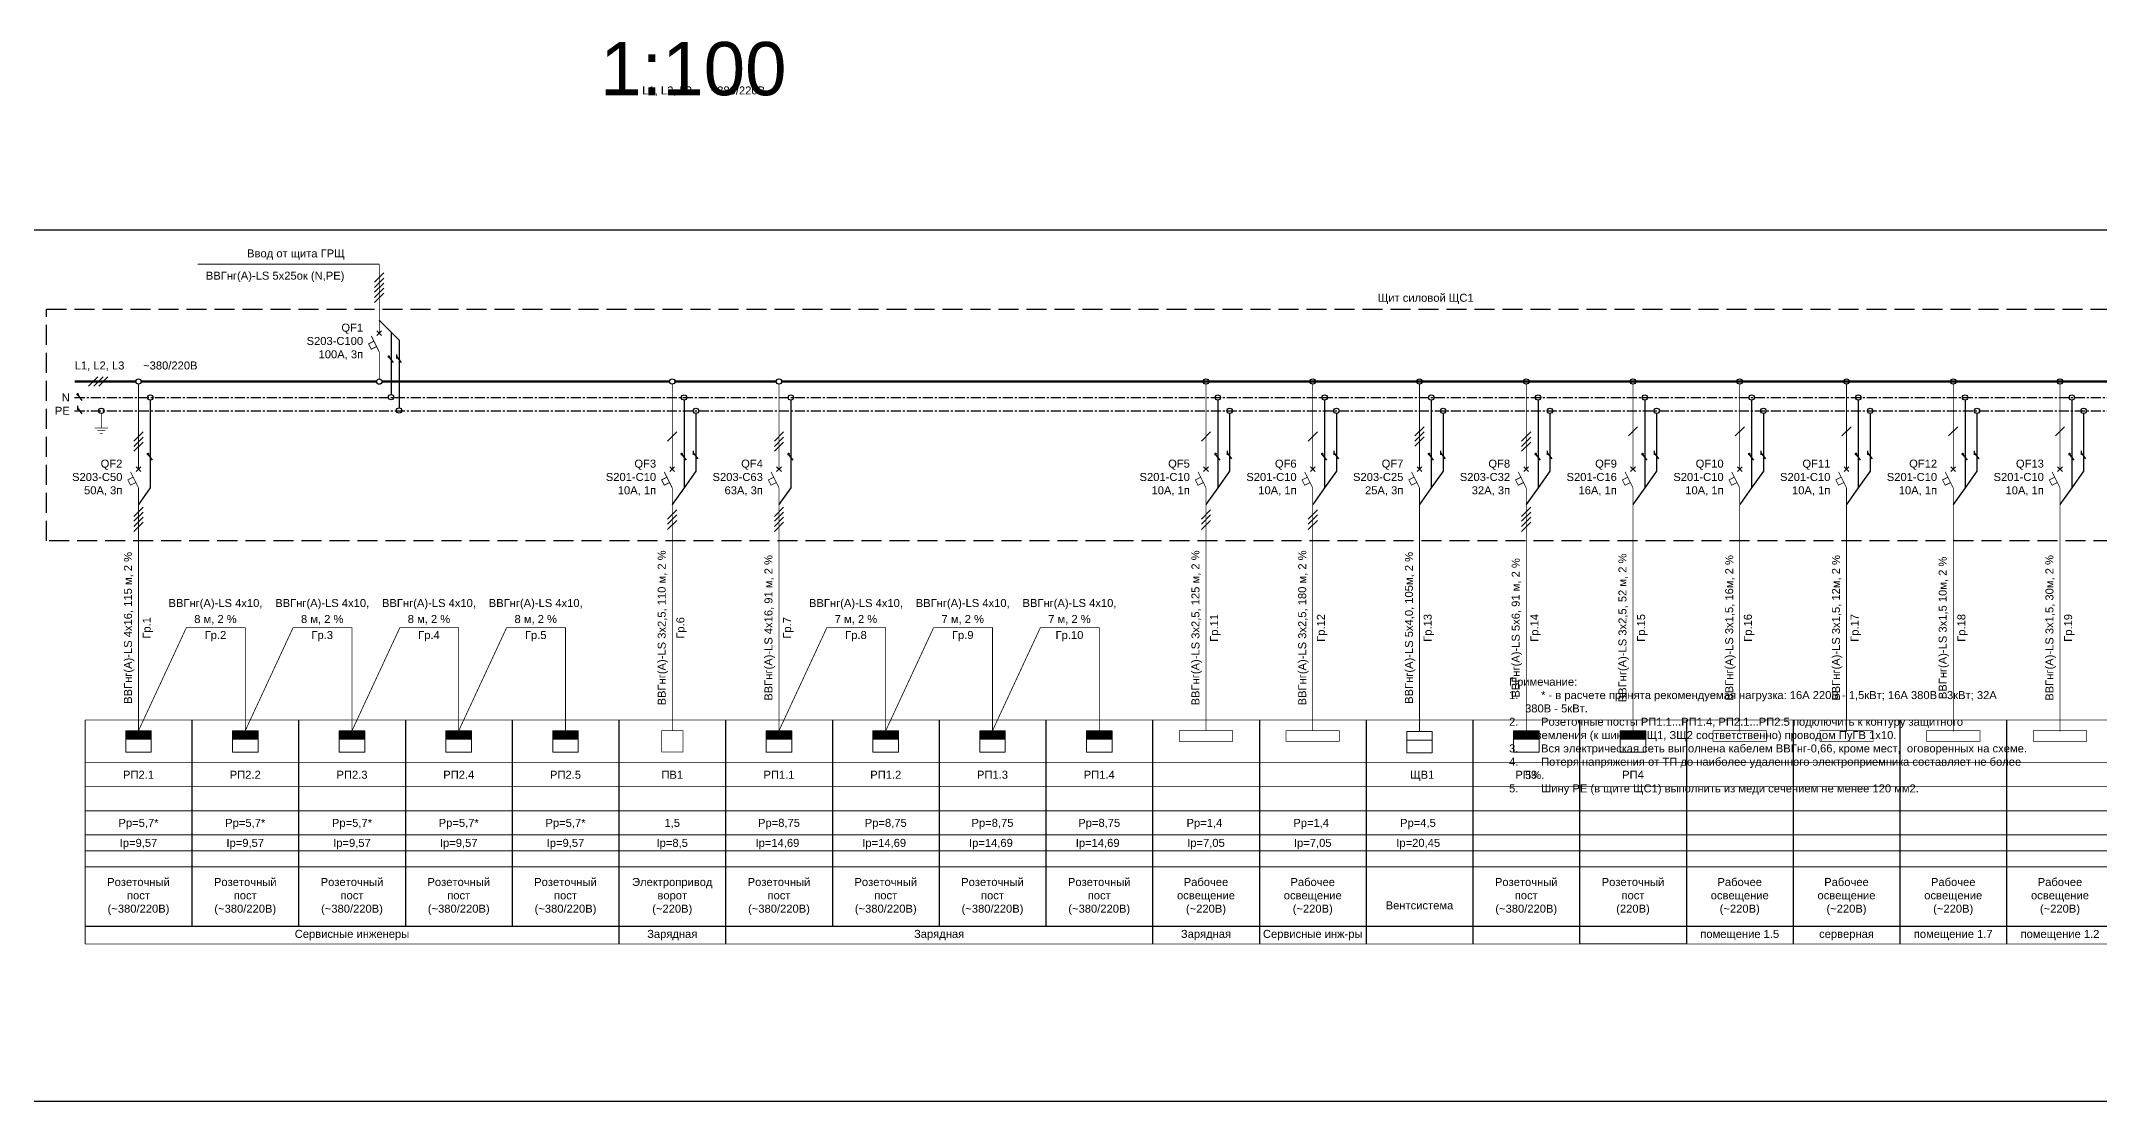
# Model space of a CAD drawing. Header units: millimetres. Extents: x -7047 to 653546, y -441812 to -147059.
# Drawn here: x 498958 to 576152, y -266499 to -226713 of the extents above; entities that cross this region are included whole.
import ezdxf
from ezdxf.enums import TextEntityAlignment as Align

# ---------------------------------------------------------------- set-up
doc = ezdxf.new("R2010")
doc.units = ezdxf.units.MM
for name, pattern in [('CENTER', [2, 1.25, -0.25, 0.25, -0.25]), ('CENTERX2', [4, 2.5, -0.5, 0.5, -0.5]), ('GOST2.303 4', [7, 5, -2, 0])]:
    doc.linetypes.add(name, pattern=pattern)
doc.layers.add('$Оbорудование', color=173, linetype='Continuous', lineweight=20)
doc.layers.add('ЭОМ_схема_т', color=7, linetype='Continuous', lineweight=25)
for name, color, linetype in [('$ФОРМАТКА', 7, 'Continuous'), ('4Kabel', 7, 'Continuous'), ('4Obor', 2, 'Continuous'), ('4Text', 5, 'Continuous'), ('4Vspomog', 7, 'Continuous')]:
    doc.layers.add(name, color=color, linetype=linetype)
doc.styles.add('Arial-0', font='arial.ttf')
doc.styles.add('ESKD', font='arial.ttf', dxfattribs={"width": 0.8, "height": 3})
doc.styles.add('ESKD_U', font='arial.ttf', dxfattribs={"width": 0.8, "height": 2.5})
doc.styles.add('Аннот2.5', font='arial.ttf', dxfattribs={"height": 2.5})

# ---------------------------------------------------------------- blocks, each defined once
blk = doc.blocks.new('стрелка')
at = {"layer": '4Kabel', "linetype": 'Continuous', "const_width": 0.4}
blk.add_lwpolyline([(0, -4.44), (0, 0)], dxfattribs=at)
blk = doc.blocks.new('234234234')
at = {"layer": '$Оbорудование'}
h = blk.add_hatch(color=256, dxfattribs=at)
h.dxf.hatch_style = 1
h.paths.add_polyline_path([(150, 125), (30, 25), (150, 25)], flags=17)
h.paths.add_polyline_path([(150, 125), (-150, 125), (-30, 25), (30, 25)])
h.paths.add_polyline_path([(-150, 125), (-150, 25), (-30, 25)])
blk.add_lwpolyline([(-150, -125), (150, -125), (150, 125), (-150, 125)], close=True, dxfattribs=at)
blk.add_lwpolyline([(-150, 125), (-150, 25), (150, 25)], dxfattribs=at)

msp = doc.modelspace()

# ---------------------------------------------------------------- linework, layer by layer
at = {"layer": '$Оbорудование', "color": 0, "linetype": 'ByBlock'}
for p, q in [((564651.5, -260577.6), (564651.5, -258807.8)), ((556645.7, -260577.6), (560648.7, -260577.6))]:
    msp.add_line(p, q, dxfattribs=at)
at = {"layer": '$Оbорудование'}
msp.add_lwpolyline([(550161.5, -253410), (551121.5, -253410), (551121.5, -252610), (550161.5, -252610)], close=True, dxfattribs=at)
msp.add_lwpolyline([(550161.5, -252610), (550161.5, -252930), (551121.5, -252930)], dxfattribs=at)
at = {"layer": '$ФОРМАТКА', "linetype": 'Continuous', "const_width": 50}
msp.add_lwpolyline([(488072.8, -266473.8), (617653.6, -266473.8), (617653.6, -233794), (488072.8, -233794)], close=True, dxfattribs=at)
at = {"color": 7}
for points in [[(511462.7, -235751.6), (511808, -235406.3)], [(511462.7, -235948.6), (511808, -235603.4)], [(511462.7, -236131.8), (511808, -235786.5)], [(511462.7, -236328.8), (511808, -235983.5)], [(511462.7, -236511.9), (511808, -236166.6)], [(511547, -237755.9), (511723.7, -237579.1)], [(511723.7, -237755.9), (511547, -237579.1)], [(512380.3, -237922.6), (511635.4, -237177.6)], [(501083.3, -239305), (500738, -239650.3)], [(501280.3, -239305), (500935, -239650.3)], [(501463.4, -239305), (501118.1, -239650.3)], [(502435, -241715.9), (502780.3, -241370.6)], [(502435, -241913), (502780.3, -241567.7)], [(522449.1, -241715.9), (522794.4, -241370.6)], [(526451.9, -241715.9), (526797.2, -241370.6)], [(526451.9, -241913), (526797.2, -241567.7)], [(542463.2, -241715.9), (542808.5, -241370.6)], [(546466, -241715.9), (546811.3, -241370.6)], [(550468.8, -241518.9), (550814.1, -241173.6)], [(550468.8, -241715.9), (550814.1, -241370.6)], [(550468.8, -241715.9), (550814.1, -241370.6)], [(550468.8, -241899.1), (550814.1, -241553.8)], [(554471.6, -241715.9), (554816.9, -241370.6)], [(554471.6, -241913), (554816.9, -241567.7)], [(558474.4, -241518.9), (558819.7, -241173.6)], [(562477.3, -241518.9), (562822.5, -241173.6)], [(566480.1, -241518.9), (566825.4, -241173.6)], [(570482.9, -241518.9), (570828.2, -241173.6)], [(574485.7, -241518.9), (574831, -241173.6)], [(502435, -242096.1), (502780.3, -241750.8)], [(526451.9, -242096.1), (526797.2, -241750.8)], [(554471.6, -242096.1), (554816.9, -241750.8)], [(502519.3, -242857.6), (502696.1, -242680.8)], [(502696.1, -242857.6), (502519.3, -242680.8)], [(522533.4, -242857.6), (522710.1, -242680.8)], [(522710.1, -242857.6), (522533.4, -242680.8)], [(526536.2, -242857.6), (526713, -242680.8)], [(526713, -242857.6), (526536.2, -242680.8)], [(542547.4, -242857.6), (542724.2, -242680.8)], [(542724.2, -242857.6), (542547.4, -242680.8)], [(546550.3, -242857.6), (546727, -242680.8)], [(546727, -242857.6), (546550.3, -242680.8)], [(550553.1, -242857.6), (550729.8, -242680.8)], [(550729.8, -242857.6), (550553.1, -242680.8)], [(554555.9, -242857.6), (554732.7, -242680.8)], [(554732.7, -242857.6), (554555.9, -242680.8)], [(558558.7, -242857.6), (558735.5, -242680.8)], [(558735.5, -242857.6), (558558.7, -242680.8)], [(562561.5, -242857.6), (562738.3, -242680.8)], [(562738.3, -242857.6), (562561.5, -242680.8)], [(566564.3, -242857.6), (566741.1, -242680.8)], [(566741.1, -242857.6), (566564.3, -242680.8)], [(570567.1, -242857.6), (570743.9, -242680.8)], [(570743.9, -242857.6), (570567.1, -242680.8)], [(574570, -242857.6), (574746.7, -242680.8)], [(574746.7, -242857.6), (574570, -242680.8)], [(502435, -244538.4), (502780.3, -244193.1)], [(502435, -244721.6), (502780.3, -244376.3)], [(502435, -244918.6), (502780.3, -244573.3)], [(522449.1, -244642.1), (522794.4, -244296.8)], [(522449.1, -244825.2), (522794.4, -244479.9)], [(522449.1, -245032.5), (522794.4, -244687.3)], [(526451.9, -244538.4), (526797.2, -244193.1)], [(526451.9, -244721.6), (526797.2, -244376.3)], [(526451.9, -244918.6), (526797.2, -244573.3)], [(542463.2, -244642.1), (542808.5, -244296.8)], [(542463.2, -244825.2), (542808.5, -244479.9)], [(542463.2, -245032.5), (542808.5, -244687.3)], [(546466, -244642.1), (546811.3, -244296.8)], [(546466, -244825.2), (546811.3, -244479.9)], [(546466, -245032.5), (546811.3, -244687.3)], [(554471.6, -244538.4), (554816.9, -244193.1)], [(554471.6, -244721.6), (554816.9, -244376.3)], [(554471.6, -244918.6), (554816.9, -244573.3)], [(502435, -245101.7), (502780.3, -244756.4)], [(526451.9, -245101.7), (526797.2, -244756.4)], [(554471.6, -245101.7), (554816.9, -244756.4)], [(504609.1, -252177.6), (504609.1, -259910.8)], [(508611.9, -252177.6), (508611.9, -259910.8)], [(512614.7, -252177.6), (512614.7, -259910.8)], [(516617.5, -252177.6), (516617.5, -259910.8)], [(520620.3, -252177.6), (520620.3, -260577.6)], [(524623.2, -252177.6), (524623.2, -260577.6)], [(528626, -252177.6), (528626, -259910.8)], [(532628.8, -252177.6), (532628.8, -259910.8)], [(536631.6, -252177.6), (536631.6, -259910.8)], [(540634.4, -252177.6), (540634.4, -260577.6)], [(544637.2, -252177.6), (544637.2, -260577.6)], [(548640.1, -252177.6), (548640.1, -260577.6)], [(552642.9, -252177.6), (552642.9, -260577.6)], [(552642.9, -252177.6), (552642.9, -260577.6)], [(556645.7, -252177.6), (556645.7, -260577.6)], [(560648.5, -252177.6), (560648.5, -260577.6)], [(564651.3, -252177.6), (564651.3, -260577.6)], [(564651.3, -252177.6), (564651.3, -260577.6)], [(564651.5, -252177.6), (564651.5, -260577.6)], [(564651.5, -252177.6), (564651.5, -260577.6)], [(568654.1, -252177.6), (568654.1, -260577.6)], [(568654.1, -252177.6), (568654.1, -260577.6)], [(572656.9, -252177.6), (572656.9, -260577.6)], [(572656.9, -252177.6), (572656.9, -260577.6)], [(500606.3, -259910.8), (524623.2, -259910.8)], [(524623.2, -259910.8), (616687.9, -259910.8)]]:
    msp.add_lwpolyline(points, dxfattribs=at)
for points, const_width in [([(502508.2, -239477.6), (500211.4, -239477.6)], 80), ([(511535.4, -239478.7), (502708.1, -239478.7)], 80), ([(511981.8, -239478.7), (511735.3, -239478.7)], 80), ([(522521.8, -239478.7), (511981.8, -239478.7)], 80), ([(522721.8, -239477.6), (526456.4, -239477.6), (526524.6, -239477.6)], 80), ([(526724.6, -239477.6), (617613.4, -239477.6)], 80), ([(542735.8, -239477.6), (546538.6, -239477.6)], 80), ([(546738.6, -239477.6), (552143.4, -239477.6)], 80), ([(500606.3, -252177.6), (524623.2, -252177.6)], 30), ([(500606.3, -252177.6), (500606.3, -260577.6)], 30), ([(524623.2, -252177.6), (616687.9, -252177.6)], 30), ([(500606.3, -253777.6), (524623.2, -253777.6)], 30), ([(524623.2, -253777.6), (616687.9, -253777.6)], 30), ([(500606.3, -254679.9), (524623.2, -254679.9)], 30), ([(500606.3, -254679.9), (524623.2, -254679.9)], 30), ([(524623.2, -254679.9), (548640.1, -254679.9)], 30), ([(524623.2, -254679.9), (616687.9, -254679.9)], 30), ([(500606.3, -255582.1), (524623.2, -255582.1)], 30), ([(524623.2, -255582.1), (616687.9, -255582.1)], 30), ([(500606.3, -256484.4), (524623.2, -256484.4)], 30), ([(524623.2, -256484.4), (616687.9, -256484.4)], 30), ([(500606.3, -257084.4), (524623.2, -257084.4)], 30), ([(500606.3, -257684.4), (524623.2, -257684.4)], 30), ([(524623.2, -257084.4), (616687.9, -257084.4)], 30), ([(524623.2, -257684.4), (616687.9, -257684.4)], 30), ([(500606.3, -260577.6), (616687.9, -260577.6)], 30)]:
    msp.add_lwpolyline(points, dxfattribs=dict(at, const_width=const_width))
for points, const_width in [([(522221.8, -253377.6), (523021.8, -253377.6), (523021.8, -252577.6), (522221.8, -252577.6)], 30), ([(541635.8, -252977.6), (543635.8, -252977.6), (543635.8, -252577.6), (541635.8, -252577.6)], 20), ([(545638.6, -252977.6), (547638.6, -252977.6), (547638.6, -252577.6), (545638.6, -252577.6)], 20), ([(561649.9, -252977.6), (563649.9, -252977.6), (563649.9, -252577.6), (561649.9, -252577.6)], 20), ([(561649.9, -252977.6), (563649.9, -252977.6), (563649.9, -252577.6), (561649.9, -252577.6)], 20), ([(565652.7, -252977.6), (567652.7, -252977.6), (567652.7, -252577.6), (565652.7, -252577.6)], 20), ([(569655.5, -252977.6), (571655.5, -252977.6), (571655.5, -252577.6), (569655.5, -252577.6)], 20), ([(573658.3, -252977.6), (575658.3, -252977.6), (575658.3, -252577.6), (573658.3, -252577.6)], 20)]:
    msp.add_lwpolyline(points, close=True, dxfattribs=dict(at, const_width=const_width))
at = {"layer": '4Kabel', "color": 7}
for p, q in [((512080.3, -237622.6), (512080.3, -239967.5)), ((512380.3, -237922.6), (512380.3, -240467.5)), ((512165.9, -238771.5), (511994.7, -238547)), ((512465.9, -238771.5), (512294.7, -238547)), ((500499.8, -240189.8), (500328.7, -239965.3)), ((500328.7, -240540.3), (500328.7, -240390.3)), ((500499.8, -240689.8), (500328.7, -240465.3)), ((503051.2, -240177.6), (503051.2, -243469.2)), ((523065.3, -240177.6), (523065.3, -243469.2)), ((523508.8, -240677.6), (523508.8, -242847.5)), ((527068.1, -240177.6), (527068.1, -243469.2)), ((543079.3, -240177.6), (543079.3, -243469.2)), ((543522.9, -240677.6), (543522.9, -242847.5)), ((547082.2, -240177.6), (547082.2, -243469.2)), ((547525.7, -240677.6), (547525.7, -242847.5)), ((551085, -240177.6), (551085, -243469.2)), ((551528.5, -240677.6), (551528.5, -242847.5)), ((555087.8, -240177.6), (555087.8, -243469.2)), ((555531.3, -240677.6), (555531.3, -242847.5)), ((559090.6, -240177.6), (559090.6, -243469.2)), ((559534.1, -240677.6), (559534.1, -242847.5)), ((563093.4, -240177.6), (563093.4, -243469.2)), ((563536.9, -240677.6), (563536.9, -242847.5)), ((567096.2, -240177.6), (567096.2, -243469.2)), ((567539.7, -240677.6), (567539.7, -242847.5)), ((571099, -240177.6), (571099, -243469.2)), ((571542.6, -240677.6), (571542.6, -242847.5)), ((575101.9, -240177.6), (575101.9, -243469.2)), ((575545.4, -240677.6), (575545.4, -242847.5)), ((503136.8, -242424.8), (502965.6, -242200.4)), ((523150.8, -242424.8), (522979.7, -242200.4)), ((523594.3, -242379.5), (523423.2, -242155.1)), ((527153.7, -242424.8), (526982.5, -242200.4)), ((543164.9, -242424.8), (542993.8, -242200.4)), ((543608.4, -242379.5), (543437.3, -242155.1)), ((547167.7, -242424.8), (546996.6, -242200.4)), ((547611.2, -242379.5), (547440.1, -242155.1)), ((551170.5, -242424.8), (550999.4, -242200.4)), ((551614.1, -242379.5), (551442.9, -242155.1)), ((555173.4, -242424.8), (555002.2, -242200.4)), ((555616.9, -242379.5), (555445.7, -242155.1)), ((559176.2, -242424.8), (559005, -242200.4)), ((559619.7, -242379.5), (559448.5, -242155.1)), ((563179, -242424.8), (563007.8, -242200.4)), ((563622.5, -242379.5), (563451.4, -242155.1)), ((567181.8, -242424.8), (567010.7, -242200.4)), ((567625.3, -242379.5), (567454.2, -242155.1)), ((571184.6, -242424.8), (571013.5, -242200.4)), ((571628.1, -242379.5), (571457, -242155.1)), ((575187.4, -242424.8), (575016.3, -242200.4)), ((575630.9, -242379.5), (575459.8, -242155.1)), ((523508.8, -242847.5), (523065.3, -243469.2)), ((543522.9, -242847.5), (543079.3, -243469.2)), ((547525.7, -242847.5), (547082.2, -243469.2)), ((551528.5, -242847.5), (551085, -243469.2)), ((555531.3, -242847.5), (555087.8, -243469.2)), ((559534.1, -242847.5), (559090.6, -243469.2)), ((563536.9, -242847.5), (563093.4, -243469.2)), ((567539.7, -242847.5), (567096.2, -243469.2)), ((571542.6, -242847.5), (571099, -243469.2)), ((575545.4, -242847.5), (575101.9, -243469.2)), ((503051.2, -243469.2), (502607.7, -244090.9)), ((523065.3, -243469.2), (522621.8, -244090.9)), ((527068.1, -243469.2), (526624.6, -244090.9)), ((543079.3, -243469.2), (542635.8, -244090.9)), ((547082.2, -243469.2), (546638.6, -244090.9)), ((551085, -243469.2), (550641.5, -244090.9)), ((555087.8, -243469.2), (554644.3, -244090.9)), ((555087.8, -243469.2), (554644.3, -244090.9)), ((559090.6, -243469.2), (558647.1, -244090.9)), ((563093.4, -243469.2), (562649.9, -244090.9)), ((567096.2, -243469.2), (566652.7, -244090.9)), ((571099, -243469.2), (570655.5, -244090.9)), ((575101.9, -243469.2), (574658.3, -244090.9))]:
    msp.add_line(p, q, dxfattribs=at)
at = {"layer": '4Kabel', "color": 7, "linetype": 'CENTER'}
for p, q in [((512294.7, -238622), (512294.7, -238472)), ((523423.2, -242230.1), (523423.2, -242080.1)), ((543437.3, -242230.1), (543437.3, -242080.1)), ((547440.1, -242230.1), (547440.1, -242080.1)), ((551442.9, -242230.1), (551442.9, -242080.1)), ((555445.7, -242230.1), (555445.7, -242080.1)), ((559448.5, -242230.1), (559448.5, -242080.1)), ((563451.4, -242230.1), (563451.4, -242080.1)), ((567454.2, -242230.1), (567454.2, -242080.1)), ((571457, -242230.1), (571457, -242080.1)), ((575459.8, -242230.1), (575459.8, -242080.1))]:
    msp.add_line(p, q, dxfattribs=at)
at = {"layer": '4Kabel', "color": 7, "linetype": 'CENTERX2', "ltscale": 150}
for p, q in [((500214.2, -240077.6), (617613.4, -240077.6)), ((500214.2, -240577.6), (617613.4, -240577.6))]:
    msp.add_line(p, q, dxfattribs=at)
at = {"layer": '4Kabel', "color": 7, "linetype": 'Continuous', "const_width": 30}
for points in [[(511635.4, -235078.8), (504828.4, -235078.8)], [(511635.4, -237667.5), (511635.4, -235078.8)], [(502607.7, -242769.2), (502607.7, -239577.6)], [(522621.8, -242769.2), (522621.8, -239577.6)], [(526624.6, -242769.2), (526624.6, -239577.6)], [(542635.8, -242769.2), (542635.8, -239577.6)], [(546638.6, -242769.2), (546638.6, -239577.6)], [(550641.5, -242769.2), (550641.5, -239577.6)], [(554644.3, -242769.2), (554644.3, -239577.6)], [(558647.1, -242769.2), (558647.1, -239577.6)], [(562649.9, -242769.2), (562649.9, -239577.6)], [(566652.7, -242769.2), (566652.7, -239577.6)], [(570655.5, -242769.2), (570655.5, -239577.6)], [(574658.3, -242769.2), (574658.3, -239577.6)], [(502607.7, -243469.2), (502607.7, -252577.6)], [(522621.8, -243469.2), (522621.8, -252577.6)], [(526624.6, -243469.2), (526624.6, -252577.6)], [(542635.8, -243469.2), (542635.8, -252577.6)], [(546638.6, -243469.2), (546638.6, -252577.6)], [(550641.5, -243469.2), (550641.5, -252610)], [(554644.3, -243469.2), (554644.3, -252577.6)], [(558647.1, -243469.2), (558647.1, -252577.6)], [(558647.1, -243469.2), (558647.1, -252610)], [(562649.9, -243469.2), (562649.9, -252610)], [(566652.7, -243469.2), (566652.7, -252610)], [(570655.5, -243469.2), (570655.5, -252610)], [(574658.3, -243469.2), (574658.3, -252610)]]:
    msp.add_lwpolyline(points, dxfattribs=at)
at = {"layer": '4Kabel', "color": 7, "const_width": 30}
for points in [[(511635.4, -238367.5), (511635.4, -239381.2)], [(501214.2, -240677.6), (501214.2, -241221.5)], [(500964.2, -241221.5), (501464.2, -241221.5)], [(501064.2, -241321.5), (501364.2, -241321.5)], [(501164.2, -241421.5), (501264.2, -241421.5)]]:
    msp.add_lwpolyline(points, dxfattribs=at)
at = {"layer": '4Kabel', "color": 7, "const_width": 50}
for points in [[(511969.7, -238547, 1), (512019.7, -238547, 1)], [(500303.7, -239965.3, 1), (500353.7, -239965.3, 1)], [(502940.6, -242200.4, 1), (502990.6, -242200.4, 1)], [(522954.7, -242200.4, 1), (523004.7, -242200.4, 1)], [(526957.5, -242200.4, 1), (527007.5, -242200.4, 1)], [(542968.8, -242200.4, 1), (543018.8, -242200.4, 1)], [(546971.6, -242200.4, 1), (547021.6, -242200.4, 1)], [(550974.4, -242200.4, 1), (551024.4, -242200.4, 1)], [(554977.2, -242200.4, 1), (555027.2, -242200.4, 1)], [(558980, -242200.4, 1), (559030, -242200.4, 1)], [(562982.8, -242200.4, 1), (563032.8, -242200.4, 1)], [(566985.7, -242200.4, 1), (567035.7, -242200.4, 1)], [(570988.5, -242200.4, 1), (571038.5, -242200.4, 1)], [(574991.3, -242200.4, 1), (575041.3, -242200.4, 1)]]:
    msp.add_lwpolyline(points, format="xyb", close=True, dxfattribs=at)
at = {"layer": '4Kabel', "color": 7, "linetype": 'Continuous'}
for points in [[(506610.5, -252577.6, 30, 30, 0), (506610.5, -248713.3, 30, 30, 0), (504401.7, -248713.3, 30, 30, 0), (502607.7, -252577.6, 0, 0, 0)], [(510613.3, -252577.6, 30, 30, 0), (510613.3, -248713.3, 30, 30, 0), (508404.5, -248713.3, 30, 30, 0), (506610.5, -252577.6, 0, 0, 0)], [(514616.1, -252577.6, 30, 30, 0), (514616.1, -248713.3, 30, 30, 0), (512407.3, -248713.3, 30, 30, 0), (510613.3, -252577.6, 0, 0, 0)], [(518618.9, -252577.6, 30, 30, 0), (518618.9, -248713.3, 30, 30, 0), (516410.1, -248713.3, 30, 30, 0), (514616.1, -252577.6, 0, 0, 0)], [(530627.4, -252577.6, 30, 30, 0), (530627.4, -248713.3, 30, 30, 0), (528418.6, -248713.3, 30, 30, 0), (526624.6, -252577.6, 0, 0, 0)], [(534630.2, -252577.6, 30, 30, 0), (534630.2, -248713.3, 30, 30, 0), (532421.4, -248713.3, 30, 30, 0), (530627.4, -252577.6, 0, 0, 0)], [(538633, -252577.6, 30, 30, 0), (538633, -248713.3, 30, 30, 0), (536424.2, -248713.3, 30, 30, 0), (534630.2, -252577.6, 0, 0, 0)]]:
    msp.add_lwpolyline(points, format="xyseb", dxfattribs=at)
at = {"layer": '4Kabel', "color": 7}
for centre in [(502607.7, -239477.6), (503051.2, -240077.6), (512080.3, -240067.5), (522621.8, -239477.6), (523065.3, -240077.6), (526624.6, -239477.6), (527068.1, -240077.6), (542635.8, -239477.6), (543079.3, -240077.6), (546638.6, -239477.6), (547082.2, -240077.6), (550641.5, -239477.6), (551085, -240077.6), (554644.3, -239477.6), (555087.8, -240077.6), (558647.1, -239477.6), (559090.6, -240077.6), (562649.9, -239477.6), (563093.4, -240077.6), (566652.7, -239477.6), (567096.2, -240077.6), (570655.5, -239477.6), (571099, -240077.6), (571099, -240077.6), (574658.3, -239477.6), (575101.9, -240077.6), (501214.2, -240577.6), (512380.3, -240567.5), (523508.8, -240577.6), (543522.9, -240577.6), (547525.7, -240577.6), (551528.5, -240577.6), (555531.3, -240577.6), (559534.1, -240577.6), (563536.9, -240577.6), (567539.7, -240577.6), (571542.6, -240577.6), (575545.4, -240577.6)]:
    msp.add_circle(centre, 100, dxfattribs=at)
at = {"layer": '4Kabel', "color": 7, "linetype": 'Continuous'}
msp.add_circle((511635.4, -239481.2), 100, dxfattribs=at)
at = {"layer": '4Obor', "color": 7, "linetype": 'Continuous', "const_width": 30}
for points in [[(511635.4, -238367.5), (511335.4, -237767.5)], [(511435.4, -237967.5), (511235.4, -238067.5), (511335.4, -238267.5), (511535.4, -238167.5)], [(502407.7, -243069.2), (502207.7, -243169.2), (502307.7, -243369.2), (502507.7, -243269.2)], [(502607.7, -243469.2), (502307.7, -242869.2)], [(522421.8, -243069.2), (522221.8, -243169.2), (522321.8, -243369.2), (522521.8, -243269.2)], [(522621.8, -243469.2), (522321.8, -242869.2)], [(526424.6, -243069.2), (526224.6, -243169.2), (526324.6, -243369.2), (526524.6, -243269.2)], [(526624.6, -243469.2), (526324.6, -242869.2)], [(542435.8, -243069.2), (542235.8, -243169.2), (542335.8, -243369.2), (542535.8, -243269.2)], [(542635.8, -243469.2), (542335.8, -242869.2)], [(546438.6, -243069.2), (546238.6, -243169.2), (546338.6, -243369.2), (546538.6, -243269.2)], [(546638.6, -243469.2), (546338.6, -242869.2)], [(550441.5, -243069.2), (550241.5, -243169.2), (550341.5, -243369.2), (550541.5, -243269.2)], [(550641.5, -243469.2), (550341.5, -242869.2)], [(554444.3, -243069.2), (554244.3, -243169.2), (554344.3, -243369.2), (554544.3, -243269.2)], [(554644.3, -243469.2), (554344.3, -242869.2)], [(558447.1, -243069.2), (558247.1, -243169.2), (558347.1, -243369.2), (558547.1, -243269.2)], [(558647.1, -243469.2), (558347.1, -242869.2)], [(562449.9, -243069.2), (562249.9, -243169.2), (562349.9, -243369.2), (562549.9, -243269.2)], [(562649.9, -243469.2), (562349.9, -242869.2)], [(566452.7, -243069.2), (566252.7, -243169.2), (566352.7, -243369.2), (566552.7, -243269.2)], [(566652.7, -243469.2), (566352.7, -242869.2)], [(570455.5, -243069.2), (570255.5, -243169.2), (570355.5, -243369.2), (570555.5, -243269.2)], [(570655.5, -243469.2), (570355.5, -242869.2)], [(574458.3, -243069.2), (574258.3, -243169.2), (574358.3, -243369.2), (574558.3, -243269.2)], [(574658.3, -243469.2), (574358.3, -242869.2)]]:
    msp.add_lwpolyline(points, dxfattribs=at)
at = {"layer": '4Vspomog', "color": 7, "linetype": 'GOST2.303 4', "ltscale": 150}
msp.add_lwpolyline([(499157.7, -236767.8), (617613.2, -236767.8), (617613.8, -245457.9), (499157.7, -245457.9)], close=True, dxfattribs=at)

# ---------------------------------------------------------------- block references
at = {"color": 7, "xscale": 100, "yscale": 100, "zscale": 100, "rotation": 90}
msp.add_blockref('стрелка', (510781.5, -235078.8), dxfattribs=at)
at = {"color": 7, "lineweight": 0, "xscale": 3.2, "yscale": 3.2, "zscale": 3.2}
for p in [(502607.7, -252977.6), (506610.5, -252977.6), (510613.3, -252977.6), (514616.1, -252977.6), (518618.9, -252977.6), (526624.6, -252977.6), (530627.4, -252977.6), (534630.2, -252977.6), (538633, -252977.6), (554644.3, -252977.6), (558647.1, -252977.6)]:
    msp.add_blockref('234234234', p, dxfattribs=at)

# ---------------------------------------------------------------- texts
at = {"color": 7, "insert": (554000.7, -254982.2), "char_height": 300, "width": 18501.024, "attachment_point": 7, "style": 'Аннот2.5'}
msp.add_mtext('\\pi-900,l900,t900;Примечание:\\P\\pi-600,l600,tz;1.^I* - в расчете принята рекомендуемая нагрузка: 16А 220В - 1,5кВт; 16А 380В - 3кВт; 32А 380В - 5кВт.\\P2.^IРозеточные посты РП1.1...РП1.4, РП2.1...РП2.5 подключить к контуру защитного заземления (к шинам ЗЩ1, ЗЩ2 соответственно) проводом ПуГВ 1х10.\\P3.^IВся электрическая сеть выполнена кабелем ВВГнг-0,66, кроме мест,  оговоренных на схеме.\\P4.^IПотеря напряжения от ТП до наиболее удаленного электроприемника составляет не более 5%.\\P5.^IШину РЕ (в щите ЩС1) выполнить из меди сечением не менее 120 мм2. ', dxfattribs=at)
at = {"layer": '4Text', "color": 7, "linetype": 'Continuous', "style": 'ESKD'}
for s, p in [('L1, L2, L3', (521496.5, -228562)), ('~380/220В        ', (524063.1, -228562)), ('L1, L2, L3', (500214.2, -238877.6)), ('~380/220В        ', (502780.8, -238877.6))]:
    msp.add_text(s, height=300, dxfattribs=at).set_placement(p, align=Align.MIDDLE_LEFT)
at = {"layer": '4Text', "color": 7, "style": 'ESKD'}
for s, p in [('Ввод от щита ГРЩ', (510336.8, -234913.9)), ('Щит силовой ЩС1', (552671, -236577.5))]:
    msp.add_text(s, height=300, dxfattribs=at).set_placement(p, align=Align.BOTTOM_RIGHT)
for s, p in [('N', (500030.1, -240077.6)), ('РЕ', (500030.1, -240577.6))]:
    msp.add_text(s, height=300, dxfattribs=at).set_placement(p, align=Align.MIDDLE_RIGHT)
at = {"layer": '4Text', "color": 7, "style": 'ESKD_U'}
for s, p in [('РП2.1', (502607.7, -254228.7)), ('РП2.2', (506610.5, -254228.7)), ('РП2.3', (510613.3, -254228.7)), ('РП2.4', (514616.1, -254228.7)), ('РП2.5', (518618.9, -254228.7)), ('ПВ1', (522621.8, -254228.7)), ('РП1.1', (526624.6, -254228.7)), ('РП1.2', (530627.4, -254228.7)), ('РП1.3', (534630.2, -254228.7)), ('РП1.4', (538633, -254228.7)), ('ЩВ1', (550744.5, -254228.7)), ('РП3', (554644.3, -254228.7)), ('РП4', (558647.1, -254228.7)), ('Pр=5,7*', (502607.7, -256033.3)), ('Pр=5,7*', (506610.5, -256033.3)), ('Pр=5,7*', (510613.3, -256033.3)), ('Pр=5,7*', (514616.1, -256033.3)), ('Pр=5,7*', (518618.9, -256033.3)), ('1,5', (522621.8, -256033.3)), ('Pр=8,75', (526624.6, -256033.3)), ('Pр=8,75', (530627.4, -256033.3)), ('Pр=8,75', (534630.2, -256033.3)), ('Pр=8,75', (538633, -256033.3)), ('Pр=1,4 ', (542635.8, -256033.3)), ('Pр=1,4 ', (546638.6, -256033.3)), ('Pр=4,5 ', (550640.9, -256033.3)), ('Iр=9,57', (502607.7, -256784.4)), ('Iр=9,57', (506610.5, -256784.4)), ('Iр=9,57', (510613.3, -256784.4)), ('Iр=9,57', (514616.1, -256784.4)), ('Iр=9,57', (518618.9, -256784.4)), ('Iр=8,5', (522621.8, -256784.4)), ('Iр=14,69 ', (526624.6, -256784.4)), ('Iр=14,69 ', (530627.4, -256784.4)), ('Iр=14,69 ', (534630.2, -256784.4)), ('Iр=14,69 ', (538633, -256784.4)), ('Iр=7,05', (542635.8, -256784.4)), ('Iр=7,05', (546638.6, -256784.4)), ('Iр=20,45', (550593.6, -256784.4))]:
    msp.add_text(s, height=300, dxfattribs=at).set_placement(p, align=Align.MIDDLE_CENTER)
at = {"layer": '4Text', "color": 7, "char_height": 300, "style": 'ESKD'}
for s, insert, width, attachment_point in [('{\\W1;\\C7;ВВГнг(A)-LS 5х25ок (N,PE)}', (510329, -235359.2), 6293.001, 3), ('{\\W1;QF1\\PS203-C100\\P100A, 3п}', (511031.2, -237985.9), 2177.971, 6), ('{\\W1;QF2\\PS203-C50\\P50A, 3п}', (502003.5, -243087.6), 2177.971, 6), ('{\\W1;QF3\\PS201-C10\\P10A, 1п}', (522017.6, -243087.6), 2177.971, 6), ('{\\W1;QF4\\PS203-C63\\P63A, 3п}', (526020.4, -243087.6), 2177.971, 6), ('{\\W1;QF5\\PS201-C10\\P10A, 1п}', (542031.6, -243087.6), 2177.971, 6), ('{\\W1;QF6\\PS201-C10\\P10A, 1п}', (546034.5, -243087.6), 2177.971, 6), ('{\\W1;QF7\\PS203-C25\\P25A, 3п}', (550037.3, -243087.6), 2177.971, 6), ('{\\W1;QF8\\PS203-C32\\P32A, 3\\fArial|b0|i0|c204|p34;п}', (554040.1, -243087.6), 2177.971, 6), ('{\\W1;QF9\\PS201-C16\\P16A, 1п}', (558042.9, -243087.6), 2177.971, 6), ('{\\W1;QF10\\PS201-C10\\P10A, 1п}', (562045.7, -243087.6), 2177.971, 6), ('{\\W1;QF11\\PS201-C10\\P10A, 1п}', (566048.5, -243087.6), 2177.971, 6), ('{\\W1;QF12\\PS201-C10\\P10A, 1п}', (570051.3, -243087.6), 2177.971, 6), ('{\\W1;QF13\\PS201-C10\\P10A, 1п}', (574054.2, -243087.6), 2177.971, 6), ('{\\W1;Розеточный\\Pпост\\P(~380/220В)        }', (502607.7, -258797.6), 4002.815, 5), ('{\\W1;Розеточный\\Pпост\\P(~380/220В)         }', (506610.5, -258797.6), 4002.815, 5), ('{\\W1;Розеточный\\Pпост\\P(~380/220В)         }', (510613.3, -258797.6), 4002.815, 5), ('{\\W1;Розеточный\\Pпост\\P(~380/220В)         }', (514616.1, -258797.6), 4002.815, 5), ('{\\W1;Розеточный\\Pпост\\P(~380/220В)        }', (518618.9, -258797.6), 4002.815, 5), ('{\\W1;Электропривод ворот\\P(~220В)   }', (522621.8, -258797.6), 4002.815, 5), ('{\\W1;Розеточный\\Pпост\\P(~380/220В)        }', (526624.6, -258797.6), 4002.815, 5), ('{\\W1;Розеточный\\Pпост\\P(~380/220В)        }', (530627.4, -258797.6), 4002.815, 5), ('{\\W1;Розеточный\\Pпост\\P(~380/220В)        }', (534630.2, -258797.6), 4002.815, 5), ('{\\W1;Розеточный\\Pпост\\P(~380/220В)        }', (538633, -258797.6), 4002.815, 5), ('{\\W1;Рабочее\\Pосвещение\\P(~220В)}', (542635.8, -258797.6), 4002.815, 5), ('{\\W1;Рабочее\\Pосвещение\\P(~220В)}', (546638.6, -258797.6), 4002.815, 5), ('{\\W1;Розеточный\\Pпост\\P(~380/220В)        }', (554644.3, -258797.6), 4002.815, 5), ('{\\W1;Розеточный\\Pпост\\P(220В)        }', (558647.1, -258797.6), 4002.815, 5), ('{\\W1;Рабочее\\Pосвещение\\P(~220В)}', (562649.9, -258797.6), 4002.815, 5), ('{\\W1;Рабочее\\Pосвещение\\P(~220В)}', (566652.7, -258797.6), 4002.815, 5), ('{\\W1;Рабочее\\Pосвещение\\P(~220В)}', (570655.5, -258797.6), 4002.815, 5), ('{\\W1;Рабочее\\Pосвещение\\P(~220В)}', (574658.3, -258797.6), 4002.815, 5), ('{\\W1;Вентсистема}', (550641.5, -259131), 4002.815, 5), ('{\\W1;Сервисные инженеры}', (510613.3, -260244.2), 20014.074, 5), ('{\\W1;Зарядная}', (522621.8, -260244.2), 4002.815, 5), ('{\\W1;Зарядная}', (532628.8, -260244.2), 16011.259, 5), ('{\\W1;Зарядная}', (542635.8, -260244.2), 4002.815, 5), ('{\\W1;Сервисные инж-ры}', (546638.6, -260244.2), 4002.815, 5), ('{\\fArial|b0|i0|c204|p34;\\W1;помещение 1.5}', (562650.1, -260244.2), 4002.815, 5), ('{\\fArial|b0|i0|c204|p34;\\W1;серверная}', (566652.7, -260244.2), 4002.815, 5), ('{\\fArial|b0|i0|c204|p34;\\W1;помещение 1.7}', (570655.5, -260244.2), 4002.815, 5), ('{\\fArial|b0|i0|c204|p34;\\W1;помещение 1.2}', (574658.3, -260244.2), 4002.815, 5)]:
    msp.add_mtext(s, dxfattribs=dict(at, insert=insert, width=width, attachment_point=attachment_point))
at = {"layer": '4Text', "color": 7, "char_height": 300, "width": 6936.551, "attachment_point": 5, "rotation": 90, "line_spacing_factor": 1.4, "style": 'ESKD'}
for s, insert in [('{\\W1;\\C7;ВВГнг(A)-LS 4х16, 115 м, 2 %\\PГр.1}', (502607.7, -248720.8)), ('{\\W1;\\C7;ВВГнг(A)-LS 3х2,5, 110 м, 2 %\\PГр.6}', (522621.8, -248720.8)), ('{\\W1;\\C7;ВВГнг(A)-LS 4х16, 91 м, 2 %\\PГр.7}', (526624.6, -248720.8)), ('{\\W1;\\C7;ВВГнг(A)-LS 3х2,5, 125 м, 2 %\\PГр.11}', (542635.8, -248720.8)), ('{\\W1;\\C7;ВВГнг(A)-LS 3х2,5, 180 м, 2 %\\PГр.12}', (546638.6, -248720.8)), ('{\\W1;ВВГнг(A)-LS 5х4,0, 105м, 2 %\\PГр.13}', (550641.5, -248720.8)), ('{\\fArial|b0|i0|c204|p34;\\W1;ВВГнг\\fArial|b0|i0|c0|p34;(A)-LS 5\\fArial|b0|i0|c204|p34;х\\fArial|b0|i0|c0|p34;6, 91 \\fArial|b0|i0|c204|p34;м\\fArial|b0|i0|c0|p34;, 2 %\\P\\fArial|b0|i0|c204|p34;Гр\\fArial|b0|i0|c0|p34;.14}', (554644.3, -248720.8)), ('{\\W1;ВВГнг(A)-LS 3х2,5, 52 м, 2 %\\PГр.15}', (558647.1, -248720.8)), ('{\\fArial|b0|i0|c204|p34;\\W1;ВВГнг\\fArial|b0|i0|c0|p34;(A)-LS 3\\fArial|b0|i0|c204|p34;х\\fArial|b0|i0|c0|p34;1,5, 16\\fArial|b0|i0|c204|p34;м\\fArial|b0|i0|c0|p34;, 2 %\\P\\fArial|b0|i0|c204|p34;Гр\\fArial|b0|i0|c0|p34;.16}', (562649.9, -248720.8)), ('{\\fArial|b0|i0|c204|p34;\\W1;ВВГнг\\fArial|b0|i0|c0|p34;(A)-LS 3\\fArial|b0|i0|c204|p34;х\\fArial|b0|i0|c0|p34;1,5, 12\\fArial|b0|i0|c204|p34;м\\fArial|b0|i0|c0|p34;, 2 %\\P\\fArial|b0|i0|c204|p34;Гр\\fArial|b0|i0|c0|p34;.17}', (566652.7, -248720.8)), ('{\\fArial|b0|i0|c204|p34;\\W1;ВВГнг\\fArial|b0|i0|c0|p34;(A)-LS 3\\fArial|b0|i0|c204|p34;х\\fArial|b0|i0|c0|p34;1,5 10\\fArial|b0|i0|c204|p34;м\\fArial|b0|i0|c0|p34;, 2 %\\P\\fArial|b0|i0|c204|p34;Гр\\fArial|b0|i0|c0|p34;.18}', (570655.5, -248720.8)), ('{\\fArial|b0|i0|c204|p34;\\W1;ВВГнг\\fArial|b0|i0|c0|p34;(A)-LS 3\\fArial|b0|i0|c204|p34;х\\fArial|b0|i0|c0|p34;1,5, 30\\fArial|b0|i0|c204|p34;м\\fArial|b0|i0|c0|p34;, 2 %\\P\\fArial|b0|i0|c204|p34;Гр\\fArial|b0|i0|c0|p34;.19}', (574658.3, -248720.8))]:
    msp.add_mtext(s, dxfattribs=dict(at, insert=insert))
at = {"layer": '4Text', "color": 7, "char_height": 300, "width": 3650.448, "attachment_point": 5, "line_spacing_factor": 1.2, "style": 'ESKD'}
for s, insert in [('{\\W1;\\C7;ВВГнг(A)-LS 4х10, \\P8 м, 2 %\\PГр.2}', (505494.1, -248433.9)), ('{\\W1;\\C7;ВВГнг(A)-LS 4х10, \\P8 м, 2 %\\PГр.3}', (509496.9, -248433.9)), ('{\\W1;\\C7;ВВГнг(A)-LS 4х10, \\P8 м, 2 %\\PГр.4}', (513499.8, -248433.9)), ('{\\W1;\\C7;ВВГнг(A)-LS 4х10, \\P8 м, 2 %\\PГр.5}', (517502.6, -248433.9)), ('{\\W1;\\C7;ВВГнг(A)-LS 4х10, \\P7 м, 2 %\\PГр.8}', (529511, -248433.9)), ('{\\W1;\\C7;ВВГнг(A)-LS 4х10, \\P7 м, 2 %\\PГр.9}', (533513.8, -248433.9)), ('{\\W1;\\C7;ВВГнг(A)-LS 4х10, \\P7 м, 2 %\\PГр.10}', (537516.6, -248433.9))]:
    msp.add_mtext(s, dxfattribs=dict(at, insert=insert))
at = {"layer": 'ЭОМ_схема_т', "color": 7, "transparency": 16777216, "insert": (523412.3, -227756.8), "char_height": 2000, "width": 3831.579, "attachment_point": 5, "style": 'Arial-0'}
msp.add_mtext('1:100', dxfattribs=at)

doc.saveas('drawing.dxf')
